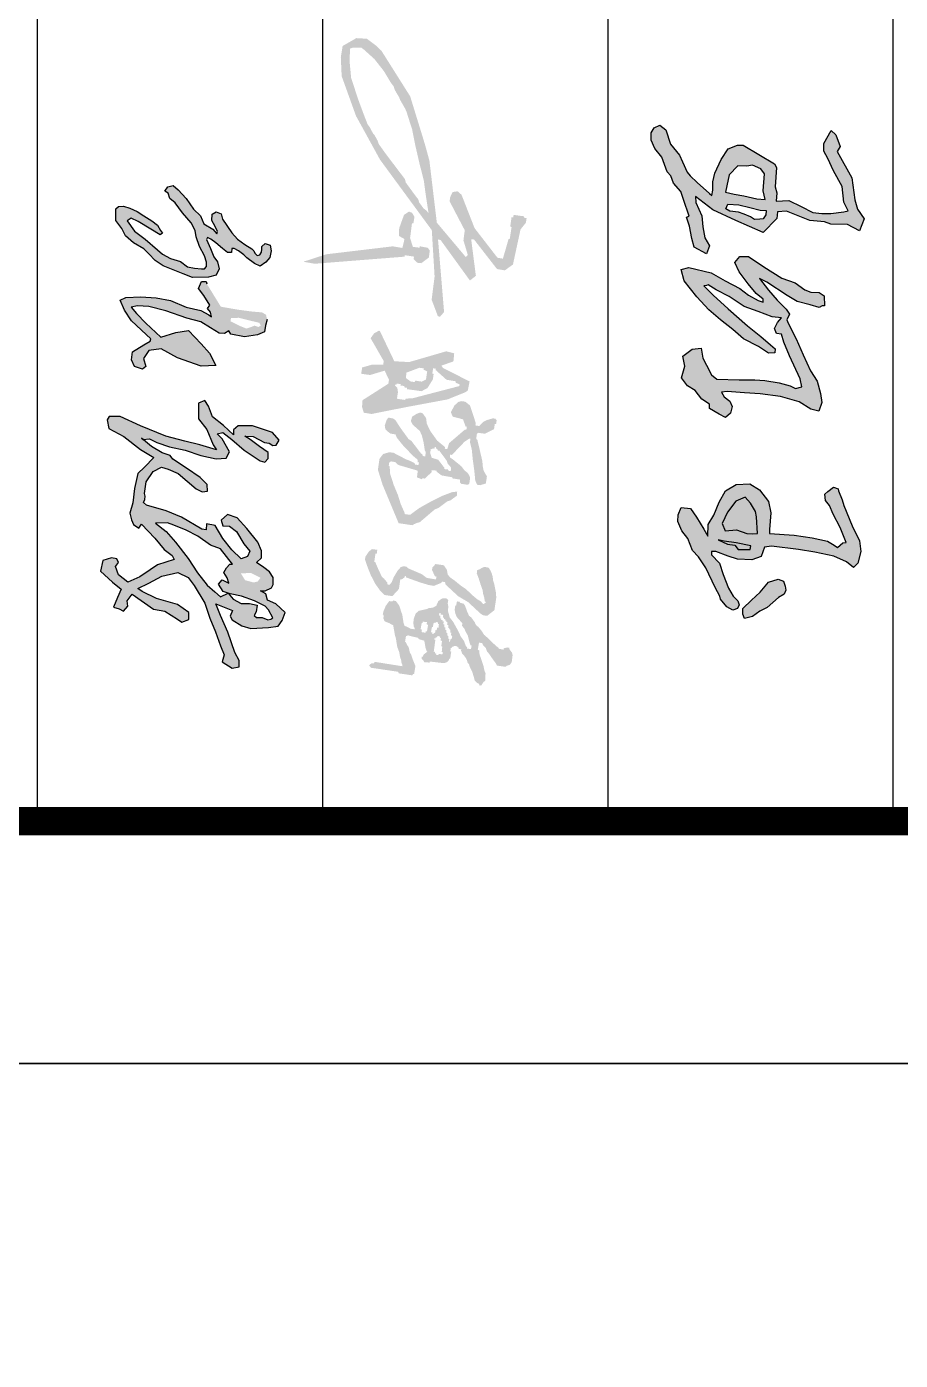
# Model space of a CAD drawing. Extents: x 552102 to 973302, y -80747 to 40012826.
# Drawn here: x 747730 to 751334, y 113997 to 119502 of the extents above; entities that cross this region are included whole.
import ezdxf

# ---------------------------------------------------------------- set-up
doc = ezdxf.new("R2010")
doc.units = 0
doc.header["$LTSCALE"] = 1000
doc.header["$MEASUREMENT"] = 0
for name, color, linetype in [('PUB_TITLE', 7, 'Continuous'), ('SIG_TEXT', 7, 'Continuous'), ('TK', 126, 'Continuous')]:
    doc.layers.add(name, color=color, linetype=linetype)

# ---------------------------------------------------------------- blocks, each defined once
blk = doc.blocks.new('电气图框')
h = blk.add_hatch(color=6)
h.paths.add_polyline_path([(381602.1, 269341.7), (381596.1, 269342.7), (381601.8, 269381.1), (381612, 269379), (381627.1, 269393.8), (381629, 269410.9), (381605.5, 269442.3), (381576.6, 269446), (381565.5, 269437.7), (381559.2, 269405), (381565, 269403.5), (381561.5, 269376.2), (381525.3, 269364.8), (381464.4, 269372.6), (381464.7, 269378.5), (381437.4, 269382.8), (381420.7, 269372.7), (381416.1, 269359.9), (381430, 269339.5), (381484.8, 269319.9), (381516.5, 269318.6), (381529.4, 269341.8), (381566.1, 269333), (381559.5, 269293.3), (381592.2, 269019.4), (381623, 268924.6), (381631.3, 268971.5)])
h.paths.add_polyline_path([(381492.8, 269454.4), (381683.7, 269465.9), (381779.8, 269453.8), (381847.3, 269479.2), (381850.1, 269488), (381830.6, 269505.1), (381530.7, 269480), (381533.7, 269490.9), (381700.4, 269611.5), (381681.3, 269636.2), (381530.3, 269616.8), (381531.4, 269628.7), (381653.1, 269723.3), (381658.6, 269755.7), (381634.5, 269789.1), (381489.6, 269820.4), (381461.7, 269842.6), (381442.7, 269845.3), (381441.1, 269834), (381435.6, 269834.8), (381429.7, 269791.8), (381440.3, 269790.2), (381438.5, 269783.6), (381478.1, 269777.7), (381479.4, 269783.6), (381529.2, 269775.8), (381529.3, 269771), (381610.3, 269747.7), (381606.5, 269725.2), (381484.3, 269630.8), (381346.5, 269577), (381332.4, 269560.9), (381335.2, 269540.3), (381356.6, 269530.2), (381373.3, 269527.7), (381493.1, 269590.3), (381535, 269584.9), (381594.6, 269602.8), (381603.9, 269594.8), (381461.7, 269475.1), (381205.7, 269444.5), (381138.3, 269426), (380940.4, 269365.2), (380752.2, 269246.6), (380732.4, 269226.2), (380702.7, 269186.7), (380700.1, 269143.3), (380732.4, 269086.6), (380778.8, 269079.1), (380857, 269082.6), (381021, 269141.6), (381201.6, 269240.7)])
h.paths.add_polyline_path([(381238.2, 269310.3), (381175.9, 269263.1), (381136.9, 269235.5), (381123.8, 269231.1), (381100.2, 269217.9), (381092.7, 269211.4), (381068.8, 269199.1), (381056.1, 269189.7), (381014.2, 269173.4), (380959.1, 269153), (380923.7, 269141.1), (380888, 269129.5), (380864.2, 269121.7), (380795, 269115.1), (380743.3, 269117.3), (380739.2, 269129.2), (380739.6, 269163.6), (380746.4, 269173.2), (380786.7, 269217.9), (380836.9, 269257.3), (380880.4, 269283.1), (380900.5, 269297.6), (380913.1, 269301.2), (380944.4, 269319.6), (380955.4, 269323.9), (380993.1, 269345.4), (381005.1, 269350.4), (381053.5, 269365.7), (381076.7, 269373.3), (381140.6, 269385.8), (381217.8, 269403.6), (381287.7, 269421.4), (381346.2, 269429.3), (381422.5, 269441), (381410.8, 269431.2), (381403.4, 269420.6), (381378.1, 269402.2), (381365.6, 269398.6), (381352.6, 269388.3), (381295.5, 269346.7), (381282.5, 269343.9)], flags=16)
h.paths.add_polyline_path([(382222.8, 269349.9), (382191.1, 269519.8), (382162.2, 269591.4), (382154.5, 269602.9), (382117, 269610.2), (382061.8, 269501.1), (382052, 269493.8), (382034.3, 269543.6), (382000.9, 269546.8), (381992.6, 269514.2), (382037.1, 269361.1), (382033.8, 269299.8), (381908.9, 269240.2), (381907.4, 269236.8), (381918.5, 269216.5), (381938.7, 269202), (382032.4, 269255.8), (382048.3, 269254.2), (382047.3, 269209.4), (382059.5, 269167), (382085.4, 269163.2), (382090.5, 269199.8), (382072.4, 269259.9), (382110, 269277.6), (382126.5, 269275.2), (382194.4, 269168.7), (382222.2, 269166.6), (382246.2, 269173.9), (382251.3, 269205.7)])
h.paths.add_polyline_path([(382080.7, 269349.9), (382060.6, 269403.2), (382063.1, 269421.8), (382068.2, 269419.9), (382076, 269435.3), (382108.8, 269430.4), (382117.7, 269412.6), (382113.8, 269386.4), (382119.3, 269383.9), (382117.8, 269368.2), (382103, 269347.5)], flags=0)
h.paths.add_polyline_path([(382125.8, 269309.4), (382127.9, 269326), (382133.6, 269325), (382136, 269341.6), (382141.5, 269340.9), (382143.3, 269352.1), (382148.8, 269351.3), (382157.3, 269412), (382144.7, 269436.2), (382108.2, 269459), (382086, 269462), (382084.8, 269456.5), (382063, 269459.9), (382064.7, 269471.2), (382070.1, 269470.4), (382110.2, 269515.2), (382116.4, 269553.5), (382122, 269553.1), (382129.8, 269569.1), (382136.1, 269568.2), (382186.6, 269374.9), (382188, 269346), (382193.6, 269345.6), (382188.5, 269310.7), (382161.2, 269314.7), (382144.3, 269312.4), (382134.6, 269303), (382130.7, 269303.1), (382131.1, 269308.5)], flags=16)
h.paths.add_polyline_path([(382517.9, 269426), (382491.9, 269453.2), (382483.1, 269454.1), (382485.2, 269474.4), (382489.9, 269474.4), (382505.1, 269495.1), (382512.8, 269539.8), (382517.2, 269539.1), (382522, 269570.7), (382533.4, 269570.8), (382539.6, 269575.4), (382543.8, 269604.3), (382538.9, 269609.1), (382516.1, 269612.5), (382505.5, 269609.5), (382492.9, 269600.6), (382485.7, 269590.5), (382466.5, 269575.4), (382437.7, 269540.1), (382431, 269529.8), (382419.3, 269530.1), (382420.3, 269537), (382400.7, 269556.2), (382366.3, 269589), (382352.7, 269609.1), (382353.2, 269613.6), (382367.4, 269611.8), (382396.8, 269619.2), (382441.7, 269623.7), (382484, 269629.5), (382526.4, 269633.7), (382543.4, 269641.4), (382545.3, 269654.3), (382541.5, 269666.3), (382537.8, 269677.4), (382509.1, 269681.7), (382485.9, 269668.3), (382468.3, 269664.7), (382445.4, 269662.8), (382416.6, 269656), (382386.4, 269649.2), (382357.7, 269642.1), (382355.1, 269637.3), (382333.6, 269640.4), (382329.1, 269645.6), (382332.8, 269673.8), (382314.2, 269711), (382292.8, 269714.3), (382293.5, 269719.6), (382277.1, 269721.9), (382271.3, 269717.2), (382269.2, 269707.4), (382272.7, 269695.2), (382276.7, 269681.2), (382285.3, 269664.6), (382301, 269650.5), (382298.6, 269634.1), (382289.4, 269635.5), (382263.1, 269627.7), (382215.9, 269611.6), (382200.7, 269592.4), (382198.4, 269576.7), (382201.5, 269564.2), (382215.9, 269548.1), (382244.4, 269532.8), (382262.7, 269541.1), (382273.3, 269583), (382303.8, 269594.1), (382303.9, 269599.2), (382316.1, 269597), (382315.4, 269591.3), (382335.1, 269568.5), (382343.4, 269558.8), (382371.8, 269525.7), (382396.4, 269518.3), (382394.9, 269507.8), (382387.9, 269508.8), (382376.3, 269494.8), (382361.6, 269476.9), (382342.9, 269463.4), (382321.7, 269448.2), (382291.6, 269433.8), (382268.4, 269430.8), (382248.6, 269416.7), (382245.2, 269406.6), (382250.6, 269392.2), (382262.2, 269373.4), (382280.7, 269368.1), (382294.8, 269374.9), (382307.7, 269389.4), (382321.4, 269404.8), (382339.7, 269413.4), (382367.2, 269420.3), (382405.9, 269426.3), (382407.2, 269429.9), (382426.1, 269427.1), (382424.9, 269416.3), (382420.8, 269416.9), (382412, 269408), (382362.5, 269370.3), (382354.6, 269358.3), (382310.5, 269326.2), (382276.2, 269304), (382270.3, 269295.1), (382266.2, 269275.3), (382275.8, 269268.2), (382299.2, 269260.2), (382314.8, 269263.1), (382323.3, 269271.7), (382332.2, 269283.6), (382335.7, 269304.7), (382348.6, 269309.6), (382378.6, 269333.5), (382409, 269362.3), (382425.1, 269377.9), (382439.8, 269395.9), (382450.4, 269396), (382451.6, 269401.6), (382461.9, 269399.2), (382460.3, 269385.4), (382455, 269384), (382446.4, 269368.6), (382438.1, 269347), (382430, 269331.8), (382422, 269316.4), (382411.7, 269296.6), (382409.1, 269279.2), (382416.6, 269253.6), (382436.1, 269238.7), (382481.3, 269232.1), (382542, 269250.8), (382614, 269280.8), (382663.7, 269301.5), (382702.1, 269317.6), (382710.5, 269374.3), (382706.7, 269380.3), (382702.3, 269389.8), (382697.6, 269405.2), (382644.7, 269467.3), (382639.8, 269481.2), (382611, 269519.9), (382608.7, 269530.4), (382588.5, 269557.8), (382571.5, 269559.1), (382574.3, 269537.2), (382590.1, 269495.7), (382612.1, 269451.8), (382639.7, 269402.5), (382667.5, 269364.8), (382664.4, 269341.8), (382659.9, 269342.5), (382652.7, 269339.3), (382640.9, 269334.1), (382623.4, 269326.4), (382586.3, 269314.8), (382545, 269297.6), (382496, 269281.9), (382468.1, 269280.9), (382464.8, 269276.7), (382452.8, 269278.2), (382447.1, 269285.5), (382449.8, 269304.1), (382461.8, 269316.2), (382485.4, 269396.6), (382513.2, 269393.2), (382521, 269414), (382516.5, 269415.3)])
h.paths.add_polyline_path([(382432.3, 269454.3), (382412.1, 269447.5), (382395.8, 269450.5), (382396.7, 269455.1), (382393.6, 269458.2), (382394.3, 269465.2), (382387.2, 269467.1), (382389.1, 269471.9), (382394.3, 269471.1), (382395, 269476), (382402.1, 269480), (382403, 269486.1), (382408.2, 269489.2), (382424.9, 269501.8), (382445.4, 269516.5), (382455.2, 269519.1), (382472.9, 269534.3), (382487.4, 269532.4), (382485.3, 269522.1), (382480.5, 269521.6), (382478.7, 269505.6), (382472.1, 269505.4), (382440.1, 269480.6)], flags=16)
h.paths.add_polyline_path([(382947.1, 269407.8), (382957.3, 269441.9), (382960.9, 269462.9), (382948.6, 269493.2), (382943.2, 269496.3), (382945.1, 269509), (382954.9, 269510.7), (383003.7, 269563.3), (383027.4, 269603.7), (383047.2, 269625.1), (383075.4, 269655.6), (383082.2, 269666.1), (383084.6, 269682.4), (383061.2, 269712.6), (383009.5, 269720.3), (382987.4, 269718.8), (382952.9, 269712), (382939.6, 269707.6), (382923.1, 269705.5), (382911.1, 269702.2), (382899.4, 269697.3), (382893, 269693.5), (382885.7, 269689.2), (382882.4, 269671), (382887.5, 269659.2), (382891.9, 269652.8), (382896, 269641.6), (382909.2, 269639.9), (382930.7, 269648.1), (382954.4, 269655.4), (382978.3, 269663.9), (382995.3, 269666.4), (383007.4, 269670.3), (383024.3, 269672.9), (383027.2, 269676.7), (383031.7, 269676.1), (383032.5, 269673.1), (383036.4, 269667), (383025.2, 269656.8), (383015.6, 269641.3), (383001.6, 269624.5), (382987.9, 269609.9), (382974.8, 269596), (382960, 269574.4), (382939.3, 269549), (382925.6, 269529.4), (382913.6, 269519.8), (382895.4, 269516.9), (382875.8, 269504), (382870.7, 269469.7), (382885.1, 269456.8), (382895.2, 269455.3), (382904.9, 269459.8), (382921.2, 269467.2), (382923.4, 269473.8), (382934.1, 269471.1), (382927.9, 269433.6), (382912.6, 269413.4), (382896.1, 269374.7), (382889, 269358.2), (382881.6, 269349.5), (382879.6, 269338.3), (382883.1, 269326.7), (382898.5, 269313.2), (382924.6, 269297.5), (382945.5, 269289), (382950.7, 269284.9), (382956.2, 269280.6), (382954.7, 269270.7), (382948.1, 269271.4), (382931, 269257.5), (382924, 269248.8), (382910.9, 269242.6), (382893.2, 269234.2), (382874.9, 269226.4), (382862.8, 269221.2), (382862.2, 269217), (382827.9, 269221.9), (382828.9, 269227), (382812, 269229.5), (382809.1, 269207.5), (382818.7, 269195.3), (382840.4, 269180.5), (382852.3, 269178.7), (382886.2, 269190.6), (382917.1, 269203), (382953.1, 269221.8), (382978.1, 269239.6), (382998.3, 269258.6), (383003.2, 269291.7), (382973.8, 269318.7), (382934.3, 269324.5), (382934.5, 269330.2), (382925.2, 269342.6), (382920, 269343.4), (382921, 269348.5), (382925.7, 269347.8)])
h.paths.add_polyline_path([(383265.2, 269327.5), (383281.1, 269329.8), (383284.8, 269332.3), (383292.5, 269332.7), (383274.4, 269218.9), (383281, 269215.1), (383280.5, 269206.1), (383284.1, 269200.9), (383287.4, 269196.7), (383292, 269197.4), (383295.2, 269201.8), (383298.6, 269202.3), (383315.3, 269315.3), (383321.9, 269318.1), (383330.1, 269374.1), (383325, 269376.9), (383324.8, 269381.3), (383291.1, 269387), (383288.3, 269385.5), (383279.3, 269381.8), (383267.1, 269376.9), (383245.9, 269369.6), (383233.3, 269363), (383222.7, 269361), (383213.3, 269358.7), (383205.3, 269352.7), (383195.7, 269348.5), (383191.1, 269344.1), (383167.4, 269347.9), (383166.9, 269353.7), (383164.8, 269355.9), (383168, 269366.5), (383175.1, 269397.4), (383180.5, 269400.5), (383186.9, 269423.1), (383200.9, 269426), (383217.7, 269428.8), (383229.4, 269432.7), (383232.9, 269435.5), (383235.2, 269432.6), (383238.7, 269428), (383243.8, 269421.1), (383252.9, 269417.2), (383252.3, 269412.9), (383261.1, 269412.4), (383266.6, 269417.2), (383271.4, 269421.4), (383275.7, 269423), (383277.5, 269446), (383273.1, 269446.3), (383279.9, 269504.9), (383275.7, 269516.8), (383269.7, 269522.9), (383262.6, 269526.3), (383259.9, 269530.5), (383233, 269534.5), (383231.3, 269530.9), (383217.5, 269532.5), (383215.8, 269537.2), (383211.5, 269539.5), (383211.6, 269544.3), (383208.1, 269545.4), (383210.3, 269560.2), (383213.1, 269560.3), (383215.7, 269565.4), (383221.4, 269564.9), (383222.5, 269576.1), (383228, 269575), (383239.8, 269579.5), (383252.6, 269590.5), (383264.7, 269598.4), (383278.6, 269602.3), (383283.3, 269607.7), (383295.6, 269611.2), (383312.5, 269620), (383336.2, 269627.6), (383351.1, 269631.4), (383361.5, 269641.5), (383366, 269650.1), (383371.5, 269649.3), (383372.2, 269658.3), (383365, 269663.1), (383357.4, 269668), (383351.9, 269675), (383321.5, 269676), (383310.8, 269671.6), (383292.8, 269667.9), (383278.9, 269663.4), (383258.1, 269656.4), (383244.4, 269651.3), (383227.3, 269650.5), (383225.1, 269644.1), (383194.9, 269649.2), (383197.3, 269662.3), (383203.8, 269664.6), (383217.3, 269677.4), (383231.4, 269682.1), (383243.5, 269692.5), (383256.3, 269700.7), (383269.4, 269710.2), (383282.1, 269719.5), (383289.7, 269723.2), (383295, 269758.9), (383290.4, 269764.2), (383286.4, 269776.5), (383275.1, 269784.1), (383246.4, 269787.8), (383236.1, 269784.8), (383229.4, 269779.8), (383224.1, 269775.1), (383215.5, 269774.2), (383215.1, 269764.2), (383218.6, 269751.6), (383224, 269750), (383220.2, 269730.4), (383215.8, 269729.3), (383209.5, 269719.9), (383195.3, 269705.4), (383176.3, 269685.9), (383162, 269669.3), (383148, 269660.9), (383129.8, 269645.9), (383122.6, 269636.5), (383111.6, 269631.8), (383091.4, 269617.5), (383084.6, 269608.3), (383066.5, 269600.1), (383043, 269591.7), (383034.9, 269586.5), (383030.5, 269571), (383026.5, 269569.1), (383024.9, 269558.3), (383041, 269554.8), (383043.1, 269551.1), (383058.7, 269548.8), (383074.5, 269551.2), (383089.1, 269557.1), (383115.5, 269580.4), (383125.1, 269579), (383138.1, 269589), (383150, 269593.8), (383164.8, 269602.7), (383187.7, 269608.2), (383206.3, 269613.7), (383207.1, 269618.9), (383221.6, 269616), (383219.8, 269600.1), (383214.2, 269600.3), (383208.2, 269594.6), (383188.6, 269587.3), (383170.4, 269574.3), (383141, 269560.1), (383108.6, 269542), (383091.1, 269528.4), (383076.2, 269524.4), (383063.7, 269520.7), (383046.1, 269522.6), (383032.4, 269520), (383019.1, 269522.4), (383013.1, 269516.2), (383011.6, 269499.7), (383016.4, 269491.7), (383023.8, 269481.3), (383043.3, 269472.5), (383050.4, 269459.6), (383052.8, 269442.1), (383056.9, 269432), (383061.1, 269412.9), (383063.7, 269401), (383068.2, 269396.1), (383074.5, 269388.1), (383096.3, 269380.1), (383114.2, 269378), (383130.2, 269380.4), (383135.7, 269384.6), (383140.1, 269383.1), (383137.5, 269365.8), (383135.4, 269363.8), (383125.3, 269341.8), (383112.7, 269337.7), (383097.2, 269335.3), (383079.3, 269332.5), (383067.2, 269327.9), (383053.8, 269324), (383042.1, 269319.8), (383037, 269316.2), (383028.4, 269309.7), (383023.9, 269306.4), (383020.8, 269295.4), (383024.8, 269292.1), (383023.7, 269278.7), (383034.8, 269270.7), (383045, 269263.3), (383058.3, 269258.7), (383059.7, 269256.9), (383077.6, 269252.1), (383083.6, 269256.1), (383094.1, 269254.6), (383107.2, 269259.7), (383114.5, 269278.5), (383123.8, 269295.5), (383129.9, 269296.2), (383146.6, 269299.2), (383163.7, 269302.1), (383178.3, 269306.4), (383194.2, 269308.9), (383212.4, 269311.8), (383222.2, 269315.6), (383235.3, 269320.2), (383254.2, 269323.4)])
h.paths.add_polyline_path([(383151.6, 269412.1), (383141.4, 269413.7), (383140.1, 269408.2), (383113.3, 269412.9), (383113.9, 269416.4), (383108.4, 269417), (383110.5, 269434.1), (383120.1, 269433.4), (383120.9, 269439), (383148.5, 269434.6), (383148.1, 269428.9), (383154.4, 269429.8)], flags=16)
h.paths.add_polyline_path([(383153, 269450.8), (383129.8, 269455.1), (383130.4, 269458.8), (383114.7, 269461.7), (383112.9, 269466.3), (383114, 269470.1), (383110.2, 269470.7), (383111.4, 269480.6), (383118.2, 269479.5), (383119, 269483.7), (383133.5, 269482.1), (383133.4, 269475.8), (383143.9, 269474.7), (383142.8, 269469.8), (383153.8, 269468), (383156.3, 269461.8), (383159.1, 269461.4), (383158.8, 269457.6), (383158.8, 269456.1), (383153.1, 269456.2)], flags=16)
h.paths.add_polyline_path([(383183.5, 269464.3), (383178, 269465.1), (383177.1, 269469.9), (383173.4, 269471), (383173.3, 269476.3), (383167.4, 269477.5), (383169.3, 269487.3), (383174.8, 269488.2), (383175.8, 269492.1), (383186, 269490.6), (383188.4, 269496.5), (383210.1, 269493.3), (383211.3, 269497.5), (383233.7, 269495.4), (383234.7, 269500), (383244, 269497.9), (383241.3, 269483.1), (383246.7, 269481), (383245.5, 269472.3), (383240.6, 269472.6), (383238.7, 269467.5), (383233.2, 269467.2), (383232.6, 269462.4), (383183.1, 269469.2)], flags=16)
h.paths.add_polyline_path([(383131.5, 269505.8), (383120.5, 269506.7), (383119, 269501.9), (383107.9, 269503.7), (383107.1, 269498.3), (383102.2, 269498.6), (383101, 269492.7), (383096.3, 269494.4), (383094.2, 269488.8), (383084.2, 269489.8), (383082.6, 269484.3), (383072.9, 269485.3), (383073.1, 269490.5), (383078.8, 269490.3), (383080.8, 269501.6), (383091.2, 269499.8), (383092, 269505.3), (383097.9, 269505), (383098.7, 269510.5), (383104.5, 269509.6), (383105.2, 269514.5), (383110.2, 269514.4), (383111.1, 269519.4), (383122.2, 269517.5), (383123, 269522.9), (383134.8, 269521.8), (383135.5, 269526.3), (383140.2, 269526), (383141.2, 269531.3), (383154.3, 269531.2), (383154.1, 269534.5), (383165.3, 269533.8), (383167.3, 269538.7), (383180.6, 269535.9), (383180.9, 269531.3), (383191.9, 269529.1), (383190.1, 269525.1), (383181, 269526.7), (383178, 269522.3), (383167.2, 269522.9), (383166.4, 269517.7), (383155.8, 269519.1), (383154.2, 269514), (383144.7, 269515.1), (383142.5, 269509.8), (383132.3, 269510.6)], flags=16)
at = {"layer": 'SIG_TEXT', "lineweight": 25}
h = blk.add_hatch(color=1, dxfattribs=at)
h.paths.add_polyline_path([(381099.6, 271121.5), (381147.5, 271139.1), (381168.2, 271126.3), (381276.8, 271186.9), (381367.8, 271199.7), (381406.2, 271210.9), (381446.1, 271238), (381495.6, 271218.8), (381470, 271169.4), (381468.4, 271100.8), (381458.8, 271073.7), (381452.5, 271013), (381414.1, 270917.3), (381417.3, 270880.6), (381444.5, 270877.4), (381502, 270821.6), (381452.5, 270708.3), (381409.3, 270614.2), (381353.5, 270542.4), (381379, 270544), (381433.3, 270567.9), (381479.6, 270572.7), (381524.3, 270580.7), (381557.9, 270599.8), (381589.8, 270587.1), (381562.9, 270536.3), (381527.7, 270527.5), (381476.1, 270517.4), (381438.4, 270504.9), (381434.6, 270516.2), (381366.8, 270492.1), (381333.1, 270481.5), (381299.3, 270451.3), (381269.1, 270440.6), (381251.3, 270424.6), (381190.9, 270403.3), (381155.3, 270374.9), (381121.5, 270358.9), (381091.3, 270358.9), (381070, 270371.4), (381059.3, 270394.5), (381078.9, 270419.3), (381137.5, 270438.9), (381183.8, 270476.1), (381210.4, 270488.6), (381253.1, 270508.1), (381269.1, 270520.5), (381295.7, 270549), (381341.9, 270600.5), (381350, 270609.5), (381328.2, 270613.5), (381293.3, 270613.5), (381257.2, 270622.2), (381201, 270648.4), (381157.4, 270677), (381142.4, 270715.6), (381142.4, 270739.3), (381218.5, 270867.6), (381234.7, 270876.4), (381313.3, 270870.1), (381338.2, 270877.6), (381373.1, 270875.1), (381369.9, 270927.7), (381395.4, 270978.6), (381419.2, 271026.2), (381423.4, 271062.5), (381423.4, 271100.3), (381416.4, 271153.4), (381413.6, 271171.6), (381377.2, 271153.4), (381312.8, 271146.4), (381248.4, 271111.5), (381196.6, 271087.7), (381167.3, 271070.9), (381135.1, 271070.9), (381081.9, 271101.7)])
h.paths.add_polyline_path([(381365.6, 270829.2), (381330, 270821.8), (381260.1, 270826.7), (381239.2, 270812), (381224.5, 270776.5), (381228.2, 270753.2), (381227, 270716.4), (381263.8, 270680.9), (381310.4, 270671.1), (381336.1, 270666.2), (381343.5, 270701.7), (381350.9, 270740.9), (381363.1, 270794.9)], flags=16)
h.paths.add_polyline_path([(381411, 270832.9), (381429.4, 270831.6), (381445.3, 270821.8), (381447.8, 270807.1), (381449, 270785.1), (381438, 270769.1), (381426.9, 270743.4), (381418.3, 270718.9), (381414.7, 270683.3), (381404.8, 270667.4), (381385.2, 270676), (381387.7, 270721.3), (381398.7, 270765.5), (381409.8, 270808.4)], flags=16)
for points in [[(382800.5, 270826.7), (382797.5, 270855.5), (382810.6, 270966.4), (382821.6, 271034.2), (382837.6, 271112.2), (382861.7, 271165.5), (382884.3, 271193.9), (382867.6, 271212.2), (382819.4, 271224.5), (382774.9, 271218), (382713.5, 271188.8), (382629.6, 271154.5), (382605.5, 271147.2), (382569, 271131.9), (382560.7, 271130.3), (382553.3, 271111), (382571.7, 271088), (382582.7, 271075.1), (382608.5, 271077.9), (382628.7, 271094.4), (382664.6, 271110), (382719.7, 271138.5), (382782.2, 271163.3), (382783.2, 271149.5), (382802.5, 271128.4), (382792.4, 271113.7), (382775.8, 271086.2), (382762.9, 271023.7), (382751.9, 270949.3), (382744.1, 270847.3), (382728, 270847.3), (382659.1, 270852.5), (382611.9, 270843.3), (382564.8, 270806), (382540.1, 270765.8), (382541.8, 270709.5), (382568.8, 270666.2), (382616, 270639.2), (382668.9, 270618), (382707.9, 270594.4), (382755.1, 270593.4), (382726.9, 270576.1), (382677.5, 270545.6), (382641.8, 270520.9), (382637.8, 270483.6), (382667.7, 270470.4), (382695.3, 270469.2), (382733.2, 270485.9), (382764.8, 270510), (382815.4, 270529.5), (382841.3, 270554.8), (382886.7, 270585.2), (382967.7, 270623.1), (383002.8, 270642.1), (383015.5, 270645.2), (383047.1, 270671.6), (383060.9, 270696.3), (383054.6, 270714.7), (383039, 270722.2), (383022.4, 270716.4), (383002.8, 270698), (382970.1, 270678.5), (382914.3, 270655.5), (382866.6, 270640.6), (382832.7, 270608.5), (382819.5, 270607.9), (382819.5, 270625.7), (382837.9, 270676.8), (382849.9, 270715.3), (382852.8, 270775), (382839, 270813.5)], [(381763.3, 271072.8), (381804.6, 271074.2), (381804.9, 271064.3), (381811.7, 271052.1), (381800.2, 271015.5), (381786.7, 270961.4), (381762.3, 270920.7), (381706.7, 270836.1), (381692.5, 270806.3), (381739.9, 270843.5), (381781.9, 270878.8), (381819.2, 270916), (381839.5, 270929.5), (381863.3, 270918.7), (381876.1, 270924.8), (381940.7, 270957), (382007.3, 270986.8), (382073.1, 271016.7), (382115.7, 271044), (382167, 271057.6), (382203.7, 271062.7), (382240.4, 271050.8), (382231, 271018.4), (382201.1, 270969.8), (382178.9, 270893), (382167.8, 270808.6), (382164.4, 270744.6), (382158.5, 270672.5), (382161.9, 270648.7), (382180.7, 270660.6), (382198.6, 270683.6), (382219.9, 270693), (382248.1, 270687), (382265.2, 270665.7), (382251.5, 270639.3), (382229.3, 270599.2), (382211.4, 270599.2), (382190.9, 270568.5), (382155.1, 270540.3), (382135.4, 270508.8), (382102.1, 270484.9), (382053.5, 270497.7), (382012.5, 270489.2), (381984.3, 270528.4), (381979.2, 270565.9), (382021, 270571.9), (382050.1, 270588.1), (382089.3, 270607.7), (382108.1, 270629.9), (382110.7, 270722), (382110.7, 270786.8), (382113.2, 270828.6), (382122.6, 270887.8), (382134.6, 270932.1), (382146.5, 270954.3), (382138.9, 270980.7), (382106.4, 270973.9), (382011.7, 270930.4), (381954.5, 270906.5), (381922, 270896.3), (381919.5, 270875.8), (381899, 270868.2), (381874.2, 270880.1), (381854.6, 270897.2), (381850.3, 270857.9), (381829, 270800.8), (381807.7, 270742.8), (381765.8, 270680.5), (381739.4, 270627.7), (381718.9, 270594.4), (381720.6, 270587.6), (381722.3, 270576.5), (381761.6, 270614.9), (381817.9, 270677.1), (381887.9, 270756.4), (381931.4, 270811.9), (381965.6, 270852), (381981.8, 270870.7), (381998.9, 270869.9), (381999.7, 270843.4), (381973.3, 270801.6), (381940.8, 270739.4), (381902.4, 270696.7), (381863.2, 270644.7), (381822, 270596.6), (381767.4, 270548), (381701.7, 270495.1), (381655.6, 270483.2), (381646.2, 270513.9), (381669.3, 270606.9), (381702.5, 270664), (381734.1, 270724.6), (381761.4, 270761.2), (381782.8, 270800.5), (381789.6, 270820.9), (381777.7, 270821.8), (381753.8, 270791.9), (381714.5, 270758.7), (381664.1, 270722), (381626.6, 270704.9), (381601, 270724.6), (381601.8, 270760.4), (381643.6, 270823.5), (381690.7, 270898), (381710.3, 270952.6), (381738.5, 270993.6), (381748.7, 271018.3), (381749.6, 271052.4)], [(382933.5, 270882.7), (382941.7, 270905.4), (382961.7, 270911.8), (382979, 270914.6), (382994.6, 270908.2), (383009.1, 270884.5), (383050.2, 270837.1), (383064.8, 270808), (383086.7, 270777), (383095.8, 270744.2), (383077.5, 270737.8), (383054.7, 270737.8), (383019.2, 270773.3), (382987.3, 270808.9), (382945.3, 270843.5)]]:
    blk.add_hatch(color=1, dxfattribs=at).paths.add_polyline_path(points)
h = blk.add_hatch(color=1, dxfattribs=at)
h.paths.add_polyline_path([(383132.1, 268781.4), (383127.3, 268820.6), (383103.4, 268836.8), (383070.8, 268849.2), (383034.5, 268811), (383019.2, 268776.6), (382993.4, 268769.9), (382981.9, 268748), (382981.9, 268767.1), (382969.5, 268792.9), (382955.1, 268799.6), (382926.4, 268800.5), (382903.5, 268785.2), (382884.3, 268761.3), (382864.3, 268730.8), (382845.1, 268751.8), (382815.5, 268751.8), (382781, 268737.4), (382723.5, 268691.3), (382679.5, 268651.2), (382666.1, 268611.1), (382689, 268586.2), (382712.9, 268592), (382713.9, 268619.7), (382736.9, 268649.3), (382787.5, 268678.9), (382817.2, 268703.8), (382839.2, 268694.2), (382848.8, 268668.4), (382811.5, 268629.2), (382765.5, 268592.9), (382712, 268561.4), (382704.3, 268525.1), (382730.2, 268523.2), (382726.3, 268506), (382676.6, 268421.9), (382650.8, 268358.8), (382627.8, 268277.6), (382617.3, 268265.2), (382603.9, 268270.9), (382590.5, 268271.8), (382579, 268269), (382531.2, 268276.6), (382488.2, 268305.3), (382471, 268339.7), (382479.6, 268366.4), (382496.8, 268408.5), (382529.3, 268444.8), (382560.9, 268482.1), (382573.3, 268506.9), (382569.5, 268528.9), (382542.7, 268527.9), (382514, 268498.3), (382474.8, 268441.9), (382438.5, 268385.6), (382422.2, 268375), (382411.7, 268342.6), (382385.8, 268298.6), (382356.3, 268263.3), (382353.3, 268290), (382368.6, 268319.6), (382386.8, 268373.1), (382400.2, 268437.2), (382422.2, 268502.1), (382436.5, 268564.3), (382433.7, 268606.3), (382406.9, 268620.6), (382354.3, 268589.1), (382333.2, 268569), (382327.5, 268592.9), (382357.2, 268629.2), (382401.2, 268679.9), (382445.1, 268746.8), (382450.9, 268765.9), (382434.6, 268779.3), (382409.8, 268779.3), (382384.9, 268743.9), (382357.2, 268704.7), (382342.8, 268682.7), (382344.7, 268718.1), (382368.6, 268764), (382372.5, 268784), (382381.1, 268798.4), (382379.9, 268811.8), (382359.8, 268824.2), (382327.3, 268797.4), (382300.5, 268715.3), (382300.5, 268655.1), (382316.8, 268636.9), (382336.8, 268636.9), (382299.5, 268594.9), (382263.2, 268550), (382219.2, 268533.7), (382196.2, 268518.4), (382206.8, 268492.6), (382271.8, 268492.6), (382314.8, 268527), (382378.9, 268552.8), (382399, 268566.2), (382378.9, 268497.4), (382363.6, 268436.2), (382342.6, 268357.9), (382300.4, 268253.3), (382261.2, 268168.3), (382262.2, 268123.3), (382275.6, 268115.7), (382311, 268122.4), (382344.4, 268183.5), (382398, 268252.3), (382431.5, 268307.8), (382470.7, 268269.5), (382497.5, 268241.8), (382558.7, 268227.5), (382618, 268221.8), (382660.1, 268208.4), (382687.8, 268215.1), (382706.9, 268224.6), (382723.2, 268245.7), (382706, 268257.1), (382764.3, 268311.6), (382811.2, 268350.8), (382836, 268383.3), (382851.3, 268391.9), (382873.3, 268323.1), (382894.4, 268292.5), (382923.4, 268250.4), (382945.4, 268200.7), (382915.7, 268161.5), (382880.3, 268150.1), (382865, 268162.5), (382849.7, 268155.8), (382844.9, 268132.9), (382856.4, 268097.5), (382900.4, 268088), (382945.4, 268136.7), (382975, 268173), (383009.4, 268157.7), (383048.6, 268141.5), (383055.3, 268165.4), (383064.9, 268182.6), (383043.9, 268200.7), (383021.9, 268197.9), (382995.1, 268218.9), (383056.3, 268305.8), (383064.9, 268353.6), (383098.4, 268405.2), (383110.5, 268423.9), (383099.3, 268452), (383070.6, 268452), (383038.1, 268405.2), (383012.3, 268319.2), (382983.6, 268260), (382971.2, 268241.8), (382950.1, 268286.7), (382920.5, 268341.2), (382906.1, 268406.2), (382926.2, 268450.1), (382959.7, 268474), (383031.6, 268518.4), (383093.8, 268538.4), (383150.2, 268562.3), (383207.6, 268582.4), (383245.9, 268597.7), (383274.6, 268590), (383300.4, 268631.1), (383294.6, 268659.8), (383268.8, 268659.8), (383236.3, 268641.6), (383151.2, 268613), (383083.3, 268583.3), (383035.5, 268563.3), (383062.2, 268632.1), (383086, 268622.8), (383101.4, 268631.1), (383126.3, 268670.3), (383136.8, 268707.6)])
h.paths.add_polyline_path([(383091, 268731.6), (383082.5, 268721.1), (383068.2, 268730.6), (383039.8, 268733.5), (383034.1, 268702.2), (383033.1, 268668.1), (383015.1, 268634.9), (382990.8, 268614.8), (383006.7, 268583), (382985.7, 268559.1), (382958.2, 268527.8), (382907, 268488), (382848.2, 268449.1), (382779.9, 268397), (382736.2, 268358.2), (382702.1, 268314.6), (382701.1, 268363.8), (382709.7, 268390.4), (382730.5, 268440.6), (382755.2, 268489.9), (382792.2, 268541.1), (382807.4, 268582.8), (382871.9, 268632.1), (382871.9, 268620.7), (382886.1, 268607.4), (382905.1, 268596), (382927.8, 268610.3), (382949.7, 268616.9), (382935.4, 268589.4), (382954.4, 268574.2), (382983.8, 268593.2), (382993.3, 268622.6), (383002.8, 268669), (383022.7, 268723), (383044.5, 268766.6), (383059.7, 268780.8), (383092.6, 268799.3), (383102.7, 268781.3), (383091.9, 268754.3)], flags=16)
h.paths.add_polyline_path([(382946.8, 268719.2), (382937.3, 268684.2), (382909.8, 268667.1), (382907, 268706.9), (382927.1, 268747.9), (382943, 268736.3)], flags=16)
h = blk.add_hatch(color=1, dxfattribs=at)
h.paths.add_polyline_path([(381643.1, 268525.7), (381651.8, 268516.4), (381651.8, 268504.4), (381649.6, 268474.9), (381644.7, 268447.1), (381622.3, 268417.5), (381610.3, 268376), (381591.7, 268343.3), (381573.6, 268323.5), (381529.9, 268271.7), (381497.2, 268227.5), (381454.6, 268198), (381443.7, 268214.9), (381457.3, 268242.8), (381489, 268295.1), (381512.5, 268333.9), (381505.4, 268343.7), (381494.5, 268336), (381472.1, 268323.5), (381453.5, 268299.5), (381433.3, 268266.2), (381415.8, 268238.9), (381401.6, 268208.9), (381394, 268183.3), (381395.6, 268161.5), (381404.4, 268151.1), (381429.5, 268150.6), (381453, 268151.1), (381485.7, 268176.2), (381516.3, 268191.5), (381545.3, 268224.4), (381570.4, 268266.4), (381590.6, 268286.6), (381617.3, 268313.8), (381640.3, 268346), (381656.1, 268387.2), (381672.5, 268429.2), (381688.4, 268466.8), (381686.2, 268533), (381678, 268565.2), (381651.8, 268576.7), (381623.9, 268570.7), (381603.2, 268555.4), (381567.7, 268541.8), (381531.1, 268524.9), (381522.9, 268529.8), (381530.5, 268542.3), (381545.3, 268563), (381568.8, 268590.9), (381585.2, 268611.4), (381585.2, 268628), (381567.7, 268629.4), (381567.7, 268638.7), (381578.4, 268657.6), (381594.9, 268679.5), (381607.1, 268691.2), (381630.9, 268723.7), (381641.1, 268747.1), (381624.6, 268769.9), (381605.6, 268785.9), (381577.9, 268792.3), (381554, 268787.4), (381548.2, 268767.5), (381559.9, 268753.9), (381571.5, 268752.8), (381583.5, 268751.7), (381593.9, 268745.2), (381597.2, 268734.3), (381587.4, 268725), (381578.1, 268720.6), (381569.3, 268712.5), (381551.9, 268683.6), (381529.5, 268652.5), (381503.3, 268629), (381447, 268591.7), (381425.2, 268585.2), (381417.5, 268564.5), (381427.3, 268548.6), (381452.5, 268546.5), (381477.6, 268561.2), (381497.8, 268569.9), (381507.6, 268567.2), (381489, 268550.8), (381466.6, 268513.6), (381433.3, 268499.9), (381405.5, 268471.6), (381362.3, 268441), (381326.8, 268408.3), (381308.3, 268387.5), (381313.2, 268365.7), (381332.3, 268353.2), (381339.4, 268366.8), (381361.8, 268373.4), (381379.8, 268395.2), (381420.8, 268426.3), (381461.8, 268461.8), (381494.6, 268478.2), (381520.8, 268482.6), (381559.6, 268496.2), (381598.9, 268516.4), (381625.1, 268525.7)])
h.paths.add_polyline_path([(381850.7, 268546.1), (381841.5, 268534.6), (381824.7, 268501.7), (381810.9, 268440.5), (381782.6, 268377), (381771.9, 268317.4), (381767.3, 268253.9), (381771.1, 268191.9), (381781.8, 268169), (381822.4, 268186.6), (381867.6, 268215.6), (381923.5, 268276.8), (381941.1, 268295.2), (381950.2, 268292.1), (381965.5, 268266), (381994.9, 268220.2), (382027.7, 268215.8), (382056, 268227.8), (382066.9, 268261.6), (382056, 268274.7), (382022.2, 268264.9), (381989.5, 268286.7), (381982.9, 268337.9), (382020, 268405.5), (382053.9, 268503.6), (382050.6, 268563.6), (381999.8, 268538), (381962.2, 268502.6), (381906.5, 268450.2), (381915.3, 268399), (381933.8, 268336.8), (381877.1, 268274.7), (381836.7, 268236.5), (381810.5, 268214.7), (381805.1, 268240.9), (381807.2, 268287.8), (381825.8, 268356.9), (381855.3, 268444.1), (381871.6, 268501.9), (381895.6, 268541.1), (381918.5, 268577.1), (381919.7, 268598.7), (381908.7, 268617.4), (381921.8, 268625.1), (381932.7, 268681.8), (381925.1, 268735.2), (381912, 268764.6), (381885.8, 268767.9), (381861.5, 268775), (381842, 268770.5), (381832.1, 268754.2), (381828.6, 268712.6), (381820.7, 268653.5), (381808.6, 268584.2), (381704.5, 268520.3), (381704.5, 268504), (381732.8, 268492.5), (381762.7, 268513.9), (381801.7, 268538.4), (381816.3, 268529.2), (381831.6, 268542.2)])
h.paths.add_polyline_path([(381868.5, 268623.9), (381855.4, 268626), (381854.4, 268658.5), (381867.5, 268711.4), (381874.8, 268742.3), (381885.8, 268749.3), (381892.3, 268739.3), (381886.9, 268722.4), (381892.1, 268710.3), (381899, 268689.9), (381888.5, 268663.7)], flags=16)
at = {"layer": 'SIG_TEXT', "color": 1, "lineweight": 25}
for points in [[(381099.6, 271121.5), (381147.5, 271139.1), (381168.2, 271126.3), (381276.8, 271186.9), (381367.8, 271199.7), (381406.2, 271210.9), (381446.1, 271238), (381495.6, 271218.8), (381470, 271169.4), (381468.4, 271100.8), (381458.8, 271073.7), (381452.5, 271013), (381414.1, 270917.3), (381417.3, 270880.6), (381444.5, 270877.4), (381502, 270821.6), (381452.5, 270708.3), (381409.3, 270614.2), (381409.3, 270614.2), (381353.5, 270542.4), (381379, 270544), (381433.3, 270567.9), (381479.6, 270572.7), (381524.3, 270580.7), (381557.9, 270599.8), (381589.8, 270587.1), (381562.9, 270536.3), (381527.7, 270527.5), (381476.1, 270517.4), (381438.4, 270504.9), (381434.6, 270516.2), (381366.8, 270492.1), (381333.1, 270481.5), (381299.3, 270451.3), (381269.1, 270440.6), (381251.3, 270424.6), (381190.9, 270403.3), (381155.3, 270374.9), (381121.5, 270358.9), (381091.3, 270358.9), (381070, 270371.4), (381059.3, 270394.5), (381078.9, 270419.3), (381137.5, 270438.9), (381183.8, 270476.1), (381210.4, 270488.6), (381253.1, 270508.1), (381269.1, 270520.5), (381295.7, 270549), (381341.9, 270600.5), (381350, 270609.5), (381328.2, 270613.5), (381293.3, 270613.5), (381257.2, 270622.2), (381201, 270648.4), (381157.4, 270677), (381142.4, 270715.6), (381142.4, 270739.3), (381218.5, 270867.6), (381234.7, 270876.4), (381313.3, 270870.1), (381338.2, 270877.6), (381373.1, 270875.1), (381369.9, 270927.7), (381395.4, 270978.6), (381419.2, 271026.2), (381423.4, 271062.5), (381423.4, 271100.3), (381416.4, 271153.4), (381416.4, 271153.4), (381413.6, 271171.6), (381377.2, 271153.4), (381312.8, 271146.4), (381248.4, 271111.5), (381196.6, 271087.7), (381167.3, 271070.9), (381135.1, 271070.9), (381081.9, 271101.7), (381099.6, 271121.5)], [(382569, 271131.9), (382605.5, 271147.2), (382629.6, 271154.5), (382713.5, 271188.8), (382774.9, 271218), (382819.4, 271224.5), (382867.6, 271212.2), (382884.3, 271193.9), (382861.7, 271165.5), (382837.6, 271112.2), (382821.6, 271034.2), (382810.6, 270966.4), (382797.5, 270855.5), (382800.5, 270826.7), (382839, 270813.5), (382852.8, 270775), (382849.9, 270715.3), (382837.9, 270676.8), (382819.5, 270625.7), (382819.5, 270607.9), (382832.7, 270608.5), (382866.6, 270640.6), (382914.3, 270655.5), (382970.1, 270678.5), (383002.8, 270698), (383022.4, 270716.4), (383039, 270722.2), (383054.6, 270714.7), (383060.9, 270696.3), (383047.1, 270671.6), (383015.5, 270645.2), (383002.8, 270642.1), (382967.7, 270623.1), (382886.7, 270585.2), (382841.3, 270554.8), (382815.4, 270529.5), (382764.8, 270510), (382733.2, 270485.9), (382695.3, 270469.2), (382667.7, 270470.4), (382637.8, 270483.6), (382641.8, 270520.9), (382677.5, 270545.6), (382726.9, 270576.1), (382755.1, 270593.4), (382707.9, 270594.4), (382668.9, 270618), (382616, 270639.2), (382568.8, 270666.2), (382541.8, 270709.5), (382540.1, 270765.8), (382564.8, 270806), (382611.9, 270843.3), (382659.1, 270852.5), (382728, 270847.3), (382744.1, 270847.3), (382751.9, 270949.3), (382762.9, 271023.7), (382775.8, 271086.2), (382792.4, 271113.7), (382802.5, 271128.4), (382783.2, 271149.5), (382782.2, 271163.3), (382719.7, 271138.5), (382664.6, 271110), (382628.7, 271094.4), (382608.5, 271077.9), (382582.7, 271075.1), (382571.7, 271088), (382553.3, 271111), (382560.7, 271130.3), (382569, 271131.9)], [(381763.3, 271072.8), (381804.6, 271074.2), (381804.9, 271064.3), (381811.7, 271052.1), (381800.2, 271015.5), (381786.7, 270961.4), (381762.3, 270920.7), (381706.7, 270836.1), (381692.5, 270806.3), (381739.9, 270843.5), (381781.9, 270878.8), (381819.2, 270916), (381839.5, 270929.5), (381863.3, 270918.7), (381876.1, 270924.8), (381940.7, 270957), (382007.3, 270986.8), (382073.1, 271016.7), (382115.7, 271044), (382167, 271057.6), (382203.7, 271062.7), (382240.4, 271050.8), (382231, 271018.4), (382201.1, 270969.8), (382178.9, 270893), (382167.8, 270808.6), (382164.4, 270744.6), (382158.5, 270672.5), (382161.9, 270648.7), (382180.7, 270660.6), (382198.6, 270683.6), (382219.9, 270693), (382248.1, 270687), (382265.2, 270665.7), (382251.5, 270639.3), (382229.3, 270599.2), (382211.4, 270599.2), (382190.9, 270568.5), (382155.1, 270540.3), (382135.4, 270508.8), (382102.1, 270484.9), (382053.5, 270497.7), (382012.5, 270489.2), (381984.3, 270528.4), (381979.2, 270565.9), (382021, 270571.9), (382050.1, 270588.1), (382089.3, 270607.7), (382108.1, 270629.9), (382110.7, 270722), (382110.7, 270786.8), (382113.2, 270828.6), (382122.6, 270887.8), (382134.6, 270932.1), (382146.5, 270954.3), (382138.9, 270980.7), (382106.4, 270973.9), (382011.7, 270930.4), (381954.5, 270906.5), (381922, 270896.3), (381919.5, 270875.8), (381899, 270868.2), (381874.2, 270880.1), (381854.6, 270897.2), (381850.3, 270857.9), (381829, 270800.8), (381807.7, 270742.8), (381765.8, 270680.5), (381739.4, 270627.7), (381718.9, 270594.4), (381720.6, 270587.6), (381722.3, 270576.5), (381761.6, 270614.9), (381817.9, 270677.1), (381887.9, 270756.4), (381931.4, 270811.9), (381965.6, 270852), (381981.8, 270870.7), (381998.9, 270869.9), (381999.7, 270843.4), (381973.3, 270801.6), (381940.8, 270739.4), (381902.4, 270696.7), (381863.2, 270644.7), (381822, 270596.6), (381767.4, 270548), (381701.7, 270495.1), (381655.6, 270483.2), (381646.2, 270513.9), (381669.3, 270606.9), (381702.5, 270664), (381734.1, 270724.6), (381761.4, 270761.2), (381782.8, 270800.5), (381789.6, 270820.9), (381777.7, 270821.8), (381753.8, 270791.9), (381714.5, 270758.7), (381664.1, 270722), (381626.6, 270704.9), (381601, 270724.6), (381601.8, 270760.4), (381643.6, 270823.5), (381690.7, 270898), (381710.3, 270952.6), (381738.5, 270993.6), (381748.7, 271018.3), (381749.6, 271052.4), (381763.3, 271072.8)], [(382933.5, 270882.7), (382941.7, 270905.4), (382961.7, 270911.8), (382979, 270914.6), (382994.6, 270908.2), (383009.1, 270884.5), (383050.2, 270837.1), (383064.8, 270808), (383086.7, 270777), (383095.8, 270744.2), (383077.5, 270737.8), (383054.7, 270737.8), (383019.2, 270773.3), (382987.3, 270808.9), (382945.3, 270843.5), (382933.5, 270882.7)], [(381365.6, 270829.2), (381330, 270821.8), (381260.1, 270826.7), (381239.2, 270812), (381224.5, 270776.5), (381228.2, 270753.2), (381227, 270716.4), (381263.8, 270680.9), (381310.4, 270671.1), (381336.1, 270666.2), (381343.5, 270701.7), (381350.9, 270740.9), (381363.1, 270794.9), (381365.6, 270829.2)], [(381411, 270832.9), (381429.4, 270831.6), (381445.3, 270821.8), (381447.8, 270807.1), (381449, 270785.1), (381438, 270769.1), (381426.9, 270743.4), (381418.3, 270718.9), (381414.7, 270683.3), (381404.8, 270667.4), (381385.2, 270676), (381387.7, 270721.3), (381398.7, 270765.5), (381409.8, 270808.4), (381411, 270832.9)], [(382744.7, 270797.6), (382675.2, 270793.9), (382654.4, 270789.3), (382619.7, 270769.6), (382595.3, 270747.6), (382611.5, 270708.3), (382656.7, 270673.6), (382703, 270651.6), (382733.2, 270664.3), (382729.7, 270710.6), (382744.7, 270753.4), (382745.9, 270775.4), (382744.7, 270797.6)], [(382795.7, 270770.8), (382782.9, 270709.4), (382776, 270660.8), (382771.4, 270635.4), (382788.7, 270673.6), (382793.4, 270704.8), (382810.7, 270718.7), (382810.7, 270744.1), (382810.7, 270767.3), (382795.7, 270770.8)], [(382379.9, 268811.8), (382359.8, 268824.2), (382327.3, 268797.4), (382300.5, 268715.3), (382300.5, 268655.1), (382316.8, 268636.9), (382336.8, 268636.9), (382299.5, 268594.9), (382263.2, 268550), (382219.2, 268533.7), (382196.2, 268518.4), (382206.8, 268492.6), (382271.8, 268492.6), (382314.8, 268527), (382378.9, 268552.8), (382399, 268566.2), (382378.9, 268497.4), (382363.6, 268436.2), (382342.6, 268357.9), (382300.4, 268253.3), (382261.2, 268168.3), (382262.2, 268123.3), (382275.6, 268115.7), (382311, 268122.4), (382344.4, 268183.5), (382398, 268252.3), (382431.5, 268307.8), (382470.7, 268269.5), (382497.5, 268241.8), (382558.7, 268227.5), (382618, 268221.8), (382660.1, 268208.4), (382687.8, 268215.1), (382706.9, 268224.6), (382723.2, 268245.7), (382706, 268257.1), (382764.3, 268311.6), (382811.2, 268350.8), (382836, 268383.3), (382851.3, 268391.9), (382873.3, 268323.1), (382894.4, 268292.5), (382923.4, 268250.4), (382945.4, 268200.7), (382915.7, 268161.5), (382880.3, 268150.1), (382865, 268162.5), (382849.7, 268155.8), (382844.9, 268132.9), (382856.4, 268097.5), (382900.4, 268088), (382945.4, 268136.7), (382975, 268173), (383009.4, 268157.7), (383048.6, 268141.5), (383055.3, 268165.4), (383064.9, 268182.6), (383043.9, 268200.7), (383021.9, 268197.9), (382995.1, 268218.9), (383056.3, 268305.8), (383064.9, 268353.6), (383098.4, 268405.2), (383110.5, 268423.9), (383099.3, 268452), (383070.6, 268452), (383038.1, 268405.2), (383012.3, 268319.2), (382983.6, 268260), (382971.2, 268241.8), (382950.1, 268286.7), (382920.5, 268341.2), (382906.1, 268406.2), (382926.2, 268450.1), (382959.7, 268474), (383031.6, 268518.4), (383093.8, 268538.4), (383150.2, 268562.3), (383207.6, 268582.4), (383245.9, 268597.7), (383274.6, 268590), (383300.4, 268631.1), (383294.6, 268659.8), (383268.8, 268659.8), (383236.3, 268641.6), (383151.2, 268613), (383083.3, 268583.3), (383035.5, 268563.3), (383062.2, 268632.1), (383086, 268622.8), (383101.4, 268631.1), (383126.3, 268670.3), (383136.8, 268707.6), (383132.1, 268781.4), (383127.3, 268820.6), (383103.4, 268836.8), (383070.8, 268849.2), (383034.5, 268811), (383019.2, 268776.6), (382993.4, 268769.9), (382981.9, 268748), (382981.9, 268767.1), (382969.5, 268792.9), (382955.1, 268799.6), (382926.4, 268800.5), (382903.5, 268785.2), (382884.3, 268761.3), (382864.3, 268730.8), (382845.1, 268751.8), (382815.5, 268751.8), (382781, 268737.4), (382723.5, 268691.3), (382679.5, 268651.2), (382666.1, 268611.1), (382689, 268586.2), (382712.9, 268592), (382713.9, 268619.7), (382736.9, 268649.3), (382787.5, 268678.9), (382817.2, 268703.8), (382839.2, 268694.2), (382848.8, 268668.4), (382811.5, 268629.2), (382765.5, 268592.9), (382712, 268561.4), (382704.3, 268525.1), (382730.2, 268523.2), (382726.3, 268506), (382676.6, 268421.9), (382650.8, 268358.8), (382627.8, 268277.6), (382617.3, 268265.2), (382603.9, 268270.9), (382590.5, 268271.8), (382579, 268269), (382531.2, 268276.6), (382488.2, 268305.3), (382471, 268339.7), (382479.6, 268366.4), (382496.8, 268408.5), (382529.3, 268444.8), (382560.9, 268482.1), (382573.3, 268506.9), (382569.5, 268528.9), (382542.7, 268527.9), (382514, 268498.3), (382474.8, 268441.9), (382438.5, 268385.6), (382422.2, 268375), (382411.7, 268342.6), (382385.8, 268298.6), (382351.4, 268257.5), (382356.3, 268263.3), (382353.3, 268290), (382368.6, 268319.6), (382386.8, 268373.1), (382400.2, 268437.2), (382422.2, 268502.1), (382436.5, 268564.3), (382433.7, 268606.3), (382406.9, 268620.6), (382354.3, 268589.1), (382333.2, 268569), (382327.5, 268592.9), (382357.2, 268629.2), (382401.2, 268679.9), (382445.1, 268746.8), (382450.9, 268765.9), (382434.6, 268779.3), (382409.8, 268779.3), (382384.9, 268743.9), (382357.2, 268704.7), (382342.8, 268682.7), (382344.7, 268718.1), (382368.6, 268764), (382372.5, 268784), (382381.1, 268798.4), (382379.9, 268811.8)], [(381559.9, 268753.9), (381548.2, 268767.5), (381554, 268787.4), (381577.9, 268792.3), (381605.6, 268785.9), (381624.6, 268769.9), (381641.1, 268747.1), (381630.9, 268723.7), (381607.1, 268691.2), (381594.9, 268679.5), (381578.4, 268657.6), (381567.7, 268638.7), (381567.7, 268629.4), (381585.2, 268628), (381585.2, 268611.4), (381568.8, 268590.9), (381545.3, 268563), (381530.5, 268542.3), (381522.9, 268529.8), (381531.1, 268524.9), (381567.7, 268541.8), (381603.2, 268555.4), (381623.9, 268570.7), (381651.8, 268576.7), (381678, 268565.2), (381686.2, 268533), (381688.4, 268466.8), (381672.5, 268429.2), (381656.1, 268387.2), (381640.3, 268346), (381617.3, 268313.8), (381590.6, 268286.6), (381570.4, 268266.4), (381545.3, 268224.4), (381516.3, 268191.5), (381485.7, 268176.2), (381453, 268151.1), (381429.5, 268150.6), (381404.4, 268151.1), (381395.6, 268161.5), (381394, 268183.3), (381401.6, 268208.9), (381415.8, 268238.9), (381433.3, 268266.2), (381453.5, 268299.5), (381472.1, 268323.5), (381494.5, 268336), (381505.4, 268343.7), (381512.5, 268333.9), (381489, 268295.1), (381457.3, 268242.8), (381443.7, 268214.9), (381454.6, 268198), (381497.2, 268227.5), (381529.9, 268271.7), (381573.6, 268323.5), (381591.7, 268343.3), (381610.3, 268376), (381622.3, 268417.5), (381644.7, 268447.1), (381649.6, 268474.9), (381651.8, 268504.4), (381651.8, 268516.4), (381643.1, 268525.7), (381625.1, 268525.7), (381598.9, 268516.4), (381559.6, 268496.2), (381520.8, 268482.6), (381494.6, 268478.2), (381461.8, 268461.8), (381420.8, 268426.3), (381379.8, 268395.2), (381361.8, 268373.4), (381339.4, 268366.8), (381332.3, 268353.2), (381313.2, 268365.7), (381308.3, 268387.5), (381326.8, 268408.3), (381362.3, 268441), (381405.5, 268471.6), (381433.3, 268499.9), (381466.6, 268513.6), (381489, 268550.8), (381507.6, 268567.2), (381497.8, 268569.9), (381477.6, 268561.2), (381452.5, 268546.5), (381427.3, 268548.6), (381417.5, 268564.5), (381425.2, 268585.2), (381447, 268591.7), (381503.3, 268629), (381529.5, 268652.5), (381551.9, 268683.6), (381569.3, 268712.5), (381578.1, 268720.6), (381587.4, 268725), (381597.2, 268734.3), (381593.9, 268745.2), (381583.5, 268751.7), (381571.5, 268752.8), (381559.9, 268753.9)], [(383092.6, 268799.3), (383059.7, 268780.8), (383044.5, 268766.6), (383022.7, 268723), (383002.8, 268669), (382993.3, 268622.6), (382983.8, 268593.2), (382954.4, 268574.2), (382935.4, 268589.4), (382949.7, 268616.9), (382927.8, 268610.3), (382905.1, 268596), (382886.1, 268607.4), (382871.9, 268620.7), (382871.9, 268632.1), (382807.4, 268582.8), (382792.2, 268541.1), (382755.2, 268489.9), (382730.5, 268440.6), (382709.7, 268390.4), (382701.1, 268363.8), (382702.1, 268314.6), (382702.1, 268314.6), (382736.2, 268358.2), (382779.9, 268397), (382848.2, 268449.1), (382907, 268488), (382958.2, 268527.8), (382985.7, 268559.1), (383006.7, 268583), (382990.8, 268614.8), (383015.1, 268634.9), (383033.1, 268668.1), (383034.1, 268702.2), (383039.8, 268733.5), (383068.2, 268730.6), (383082.5, 268721.1), (383091, 268731.6), (383091.9, 268754.3), (383101.4, 268778), (383097.6, 268790.3), (383092.6, 268799.3)], [(381861.5, 268775), (381885.8, 268767.9), (381912, 268764.6), (381925.1, 268735.2), (381932.7, 268681.8), (381921.8, 268625.1), (381908.7, 268617.4), (381919.7, 268598.7), (381918.5, 268577.1), (381895.6, 268541.1), (381871.6, 268501.9), (381855.3, 268444.1), (381825.8, 268356.9), (381807.2, 268287.8), (381805.1, 268240.9), (381810.5, 268214.7), (381836.7, 268236.5), (381877.1, 268274.7), (381933.8, 268336.8), (381915.3, 268399), (381906.5, 268450.2), (381962.2, 268502.6), (381999.8, 268538), (382050.6, 268563.6), (382053.9, 268503.6), (382020, 268405.5), (381982.9, 268337.9), (381989.5, 268286.7), (382022.2, 268264.9), (382056, 268274.7), (382066.9, 268261.6), (382056, 268227.8), (382027.7, 268215.8), (381994.9, 268220.2), (381965.5, 268266), (381950.2, 268292.1), (381941.1, 268295.2), (381923.5, 268276.8), (381867.6, 268215.6), (381822.4, 268186.6), (381781.8, 268169), (381771.1, 268191.9), (381767.3, 268253.9), (381771.9, 268317.4), (381782.6, 268377), (381810.9, 268440.5), (381824.7, 268501.7), (381841.5, 268534.6), (381850.7, 268546.1), (381831.6, 268542.2), (381816.3, 268529.2), (381801.7, 268538.4), (381762.7, 268513.9), (381732.8, 268492.5), (381704.5, 268504), (381704.5, 268523.1), (381714.2, 268526.2)]]:
    blk.add_lwpolyline(points, dxfattribs=at)
at = {"layer": 'TK'}
for p, q in [((375932.2, 271356.4), (383932.2, 271356.4)), ((375932.2, 270179.9), (383932.2, 270179.9)), ((375932.2, 269003.4), (383932.2, 269003.4)), ((375932.2, 267827), (383932.2, 267827))]:
    blk.add_line(p, q, dxfattribs=at)
at = {"layer": 'TK', "const_width": 117.6}
blk.add_lwpolyline([(375932.2, 308755.9), (383932.2, 308755.9), (383932.2, 251356.4), (375932.2, 251356.4)], close=True, dxfattribs=at)

msp = doc.modelspace()

# ---------------------------------------------------------------- linework, layer by layer
at = {"layer": 'PUB_TITLE', "color": 1}
msp.add_lwpolyline([(730302.5, 115222.3), (789702.5, 115222.3), (789702.5, 199322.3), (730302.5, 199322.3)], close=True, dxfattribs=at)
at = {"layer": 'PUB_TITLE', "color": 1, "const_width": 100}
msp.add_lwpolyline([(731302.5, 116222.3), (788702.5, 116222.3), (788702.5, 196822.3), (731302.5, 196822.3)], close=True, dxfattribs=at)
at = {"layer": 'PUB_TITLE', "color": 4}
msp.add_lwpolyline([(730302.5, 31122.3), (789702.5, 31122.3), (789702.5, 115222.3), (730302.5, 115222.3)], close=True, dxfattribs=at)

# ---------------------------------------------------------------- block references
at = {"rotation": 270}
msp.add_blockref('电气图框', (479947, 500154.5), dxfattribs=at)

doc.saveas('drawing.dxf')
